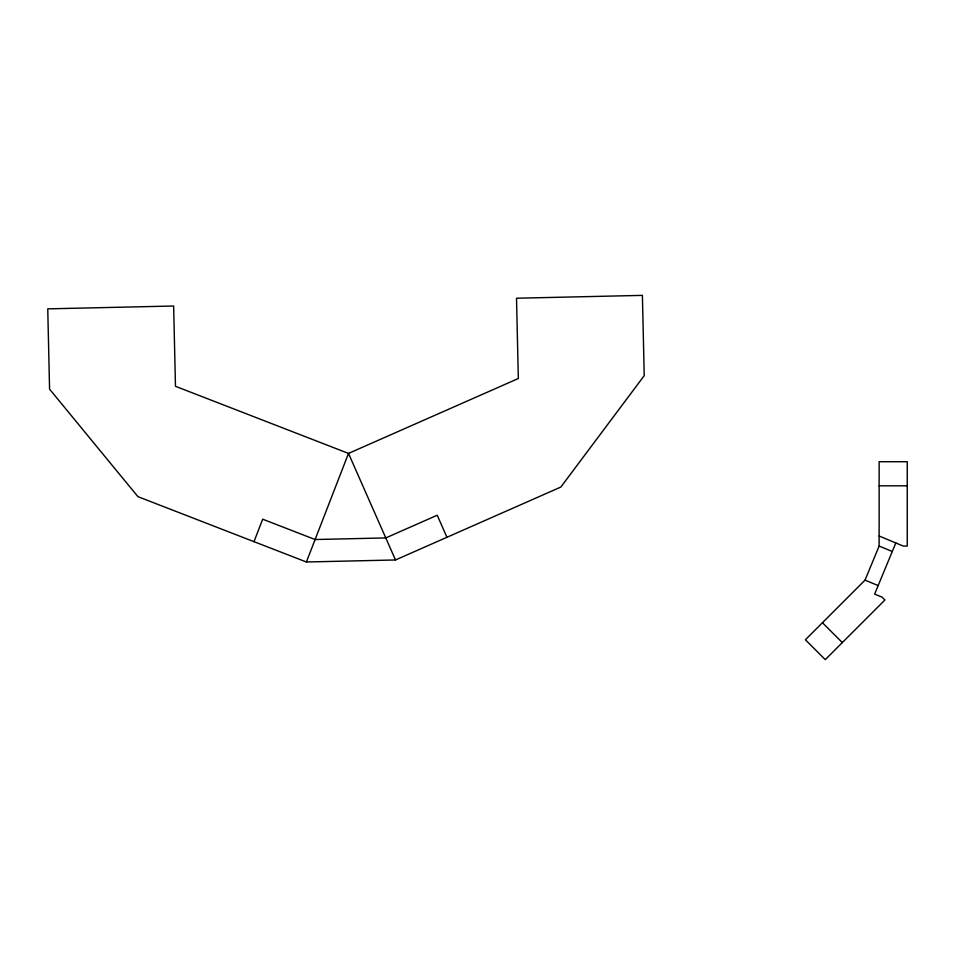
<?xml version="1.0" encoding="UTF-8"?>
<svg xmlns="http://www.w3.org/2000/svg" width="955" height="955" viewBox="0 0 955 955"><rect width="100%" height="100%" fill="white"/><g stroke="black" fill="none" stroke-linecap="round" stroke-linejoin="round"><path stroke-width="1.43" d="M253.982 541.664L262.697 519.198L315.102 539.527L385.784 537.928L437.223 515.234L446.94 537.283M306.4 561.994L348.503 453.41L518.326 378.514L516.512 298.223L642.405 295.37L644.219 375.661L560.848 487.05L395.501 559.964L306.4 561.994L137.914 496.648L49.576 389.151L47.75 308.859L173.643 306.006L175.469 386.298L348.503 453.41L395.501 559.964M895.814 542.977L874.637 594.094L882.062 597.162L884.903 600.003L825.275 659.63L805.399 639.755L865.027 580.127L879.137 546.057L879.137 461.719L907.25 461.719L907.25 546.057L903.239 546.057L879.137 536.018M879.137 485.82L907.25 485.82M879.137 546.057L892.28 551.501M865.027 580.127L878.17 585.57M822.434 622.72L842.31 642.596"/></g></svg>
